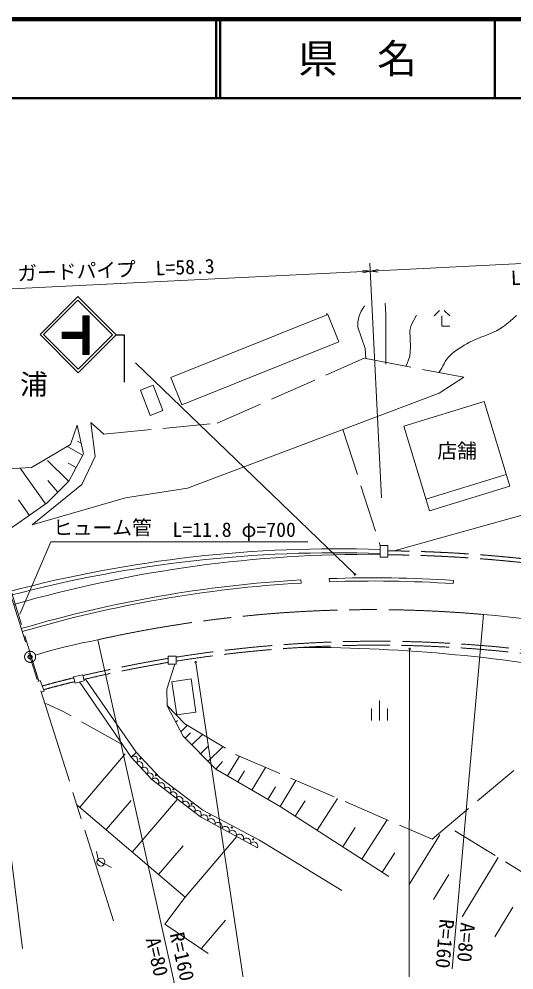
# Model space of a CAD drawing. Units: millimetres, scale not verified. Extents: x 40000 to 680000, y 20000 to 380000.
# Drawn here: x 272809 to 335439, y 259703 to 380000 of the extents above; entities that cross this region are included whole.
import ezdxf
from ezdxf.enums import TextEntityAlignment as Align

# ---------------------------------------------------------------- set-up
doc = ezdxf.new("R2010")
doc.units = ezdxf.units.MM
doc.header["$LTSCALE"] = 1000
doc.header["$PDMODE"] = 32
doc.header["$PDSIZE"] = 500
doc.linetypes.add('CHAIN', pattern=[18.5, 12, -1.5, 3.5, -1.5])
doc.linetypes.add('DASHED', pattern=[7.5, 6, -1.5])
for name, color, linetype, lineweight in [('M-BGD', 7, 'Continuous', 13), ('M-BMK', 2, 'CHAIN', 13), ('M-STR-HTXT', 7, 'Continuous', 13), ('M-STR-STRC', 7, 'Continuous', 13), ('M-TTL', 2, 'Continuous', 140), ('M-TTL-LINE', 7, 'Continuous', 50)]:
    doc.layers.add(name, color=color, linetype=linetype, lineweight=lineweight)
for name, color, linetype in [('M-BMK-HTXT', 7, 'Continuous'), ('M-OTRS', 6, 'Continuous'), ('M-TTL-TXT', 7, 'Continuous')]:
    doc.layers.add(name, color=color, linetype=linetype)
doc.styles.add('ＭＳ ゴシック', font='')
doc.styles.get('ＭＳ ゴシック').set_extended_font_data('MS Gothic')

# ---------------------------------------------------------------- blocks, each defined once
blk = doc.blocks.new('荒地')
at = {"color": 7, "linetype": 'Continuous', "lineweight": 13}
for p, q in [((0, 0), (0, 2.5)), ((-1, 1.5), (-1, 0)), ((1, 1.5), (1, 0))]:
    blk.add_line(p, q, dxfattribs=at)
blk = doc.blocks.new('竹林')
at = {"color": 7, "linetype": 'Continuous', "lineweight": 13}
for p, q in [((-1, 1.3), (-0.3, 2)), ((0, 1.3), (0, 0)), ((0.3, 2), (1, 1.3)), ((0, 0), (1, 0))]:
    blk.add_line(p, q, dxfattribs=at)
blk = doc.blocks.new('電話柱1')
at = {"color": 7, "linetype": 'Continuous', "lineweight": 13}
for p, q in [((-1.203, 0.848), (-0.496, 0.14)), ((-0.516, 0.002), (0.484, 0.002)), ((1.475, 0.164), (0.478, 0.078))]:
    blk.add_line(p, q, dxfattribs=at)
blk.add_circle((-0.016, 0.002), 0.5, dxfattribs=at)
blk = doc.blocks.new('open_arrow')
at = {"color": 0, "linetype": 'Continuous', "lineweight": -2}
blk.add_lwpolyline([(7.5, 1.25), (0, 0), (7.5, -1.25)], dxfattribs=at)

msp = doc.modelspace()

# ---------------------------------------------------------------- hatches: boundary and pattern name
at = {"layer": 'M-STR-STRC'}
h = msp.add_hatch(dxfattribs=at)
h.set_pattern_fill('USER', color=256, style=0, pattern_type=2)
h.set_pattern_definition([(135, (280897, 342439), (-28.28427, -28.28427), [])])
h.paths.add_polyline_path([(280897, 342439), (281697, 342439), (281697, 337553), (280897, 337553), (280897, 339596), (278286, 339596), (278286, 340396), (280897, 340396)])

# ---------------------------------------------------------------- linework, layer by layer
at = {"layer": 'M-BGD'}
for p, q in [((319135, 344057), (319220, 342618)), ((311769, 342787), (311769, 342533)), ((319220, 342618), (319220, 336353)), ((329091, 334684), (325963, 332679)), ((325963, 332679), (294123, 320649)), ((280148, 328639), (280950, 324990)), ((282434, 324679), (281913, 328970)), ((324748, 317799), (321485, 328506)), ((280654, 326339), (280220, 326589)), ((280858, 324818), (278879, 325956)), ((280950, 324990), (279106, 321542)), ((279046, 321561), (276433, 324139)), ((280028, 323266), (279039, 323835)), ((280770, 321131), (282434, 324679)), ((276154, 318655), (272962, 323184)), ((279106, 321542), (276379, 318815)), ((277676, 320184), (276452, 321607)), ((334461, 322379), (324296, 319281)), ((274454, 315998), (280770, 321131)), ((294123, 320649), (286264, 319446)), ((320274, 312719), (346925, 320158)), ((334913, 320897), (324748, 317799)), ((276379, 318815), (271848, 315647)), ((274135, 317212), (272739, 319192)), ((286264, 319446), (274454, 315998)), ((319491, 313417), (318491, 313417)), ((318491, 313417), (318491, 311917)), ((319491, 311917), (319491, 313417)), ((318491, 311917), (319491, 311917)), ((312069, 309213), (312083, 308813)), ((308467, 309045), (308490, 308646)), ((327771, 308980), (327745, 308581)), ((291527, 295223), (292524, 298405)), ((292698, 299406), (291698, 299406)), ((291698, 299406), (291698, 298406)), ((291698, 298406), (292698, 298406)), ((292698, 298406), (292698, 299406)), ((275504, 296304), (275200, 296193)), ((275983, 294988), (275504, 296304)), ((280866, 297059), (279702, 296768)), ((279702, 296768), (279896, 295992)), ((279896, 295992), (281060, 296283)), ((287010, 286629), (280472, 296135)), ((281060, 296283), (280866, 297059)), ((287639, 287246), (281237, 296511)), ((275622, 294857), (275983, 294988)), ((291567, 293138), (291527, 295223)), ((293572, 289289), (291567, 293138)), ((292657, 291045), (292874, 291256)), ((293280, 289849), (294107, 290656)), ((297702, 285118), (293572, 289289)), ((293827, 289031), (294517, 289705)), ((294674, 288176), (296025, 289495)), ((295783, 287056), (296717, 287968)), ((296726, 286104), (298580, 287914)), ((280542, 280348), (286255, 287046)), ((287010, 286629), (287645, 287210)), ((289617, 283782), (287010, 286629)), ((290634, 284045), (287639, 287246)), ((299190, 284253), (300693, 286745)), ((297702, 285118), (298539, 286073)), ((305842, 280386), (297702, 285118)), ((302268, 282464), (303993, 285326)), ((296048, 279915), (290634, 284045)), ((300484, 283501), (301335, 284913)), ((295752, 279091), (289617, 283782)), ((304301, 281282), (305269, 282889)), ((305842, 280386), (307827, 283679)), ((280123, 280596), (293812, 268918)), ((283879, 277502), (286983, 281141)), ((287138, 274611), (292852, 281308)), ((319597, 271524), (305842, 280386)), ((307766, 279147), (309028, 281106)), ((310523, 277371), (313121, 281404)), ((302970, 275161), (295752, 279091)), ((303226, 276106), (296048, 279915)), ((316184, 273723), (319396, 278707)), ((313770, 275278), (315355, 277737)), ((322195, 270505), (326039, 276820)), ((293812, 268918), (300353, 276585)), ((303226, 276106), (313652, 269770)), ((290475, 271764), (293580, 275403)), ((318757, 272065), (320343, 274526)), ((328864, 266445), (333432, 273948)), ((325269, 268633), (327191, 271791)), ((293812, 268918), (291246, 265509)), ((333031, 263908), (335311, 267653)), ((295869, 262371), (298953, 265987)), ((291246, 265509), (296740, 261780))]:
    msp.add_line(p, q, dxfattribs=at)
at = {"layer": 'M-BGD', "linetype": 'DASHED'}
for p, q in [((297893, 328870), (316499, 337091)), ((316499, 337091), (329091, 334684)), ((279306, 326193), (280148, 328639)), ((281913, 328970), (283557, 327486)), ((283557, 327486), (297893, 328870)), ((313793, 328081), (318491, 313417)), ((274374, 323266), (279306, 326193)), ((271246, 323085), (274374, 323266)), ((275318, 296236), (269330, 315702)), ((325101, 276256), (348629, 296035)), ((278309, 292444), (276183, 293406)), ((285950, 288172), (278309, 292444)), ((291566, 293171), (293782, 290852)), ((293782, 290852), (300279, 286923)), ((300279, 286923), (325101, 276256)), ((339457, 270241), (327048, 277877))]:
    msp.add_line(p, q, dxfattribs=at)
at = {"layer": 'M-BGD', "linetype": 'CHAIN'}
for p, q in [((273263, 262428), (264498, 331877)), ((284749, 265936), (264872, 328917))]:
    msp.add_line(p, q, dxfattribs=at)
at = {"layer": 'M-BGD'}
for points in [[(316510, 343719), (316087, 343041), (315833, 342449), (315664, 341687), (315664, 341009), (316595, 338300), (316673, 337057)], [(323114, 342533), (322437, 341263), (322268, 340586), (322352, 338469), (322268, 337369), (321785, 336081)], [(325978, 335306), (326138, 335572), (326291, 335844), (326440, 336118), (326590, 336391), (326747, 336660), (326915, 336919), (327098, 337167), (327302, 337398), (327576, 337661), (327869, 337903), (328175, 338129), (328494, 338341), (328820, 338541), (329152, 338734), (329487, 338921), (329821, 339106), (330289, 339344), (330771, 339556), (331261, 339750), (331755, 339937), (332248, 340127), (332733, 340330), (333207, 340556), (333663, 340814), (334113, 341114), (334545, 341439), (334963, 341783), (335372, 342140), (335775, 342505)], [(321485, 328506), (331650, 331604), (334913, 320897)]]:
    msp.add_lwpolyline(points, dxfattribs=at)
for points in [[(292010, 334632), (311896, 342621), (313284, 339167), (293398, 331178)], [(289405, 329856), (291017, 330475), (289791, 333667), (288180, 333049)], [(292155, 296161), (294573, 296519), (295194, 292326), (292776, 291968)]]:
    msp.add_lwpolyline(points, close=True, dxfattribs=at)
for centre, radius in [((315313, 309744), 100), ((322229, 300330), 100), ((295162, 298643), 100), ((288165, 286440), 75), ((290142, 284341), 75), ((292337, 282580), 75), ((294653, 280723), 75), ((296944, 279228), 75), ((299742, 277732), 75), ((302444, 276237), 75)]:
    msp.add_circle(centre, radius, dxfattribs=at)
for centre, radius, start, end in [((313045, 151397), 161587, 88.06841, 104.8595), ((313045, 151397), 161087, 88.06241, 104.85125), ((317034, 150393), 161890, 89.48418, 106.10468), ((317587, 151895), 157415, 86.29076, 92.0089), ((317587, 151895), 157415, 93.32148, 106.42128), ((317587, 151895), 157015, 93.32148, 106.41849), ((317587, 151895), 157015, 86.29076, 92.0089), ((308492, 94454), 206061, 79.18829, 89.94496), ((287349, 286285), 483, 310.43381, 134.51396), ((288001, 285573), 483, 310.43381, 134.51396), ((288652, 284862), 483, 310.43381, 134.51396), ((289304, 284150), 483, 310.43381, 134.51396), ((290011, 283502), 483, 320.58082, 144.60847), ((290778, 282916), 483, 320.58082, 144.60847), ((291545, 282330), 483, 320.58082, 144.60847), ((292311, 281743), 483, 320.58082, 144.60847), ((293078, 281157), 483, 320.58082, 144.60847), ((293845, 280570), 483, 320.58082, 144.60847), ((294612, 279984), 483, 320.58082, 144.60847), ((295379, 279397), 483, 320.58082, 144.60847), ((296197, 278833), 514, 332.97786, 149.89047), ((297099, 278342), 514, 332.97786, 149.89047), ((298001, 277850), 514, 332.97786, 149.89047), ((298904, 277359), 514, 332.97786, 149.89047), ((299806, 276868), 514, 332.97786, 149.89047), ((300708, 276377), 514, 332.97786, 149.89047), ((301610, 275885), 514, 332.97786, 149.89047), ((302513, 275394), 514, 332.97786, 149.89047)]:
    msp.add_arc(centre, radius, start, end, dxfattribs=at)
at = {"layer": 'M-BGD', "linetype": 'DASHED'}
for centre, radius, start, end in [((317767, 136321), 176416, 78.81621, 89.43983), ((317767, 136321), 175916, 78.79531, 89.43824), ((318130, 139690), 161602, 78.76271, 99.05443), ((318130, 139690), 161102, 78.76271, 99.08277), ((318130, 139690), 161602, 99.41371, 103.32139), ((318130, 139690), 161102, 99.44319, 103.31917), ((318130, 139690), 161602, 103.74694, 105.20453), ((318130, 139690), 161102, 103.74604, 105.18961)]:
    msp.add_arc(centre, radius, start, end, dxfattribs=at)
at = {"layer": 'M-BMK'}
for points in [[(370958, 297879), (368747, 298356), (366535, 298831), (364323, 299302), (362109, 299768), (359894, 300227), (357677, 300678), (355458, 301117), (353236, 301544), (351012, 301957), (348785, 302354), (346554, 302733), (344321, 303092), (342084, 303430), (339844, 303744), (337600, 304034), (335353, 304296), (333103, 304530), (331585, 304670)], [(282798, 301479), (281796, 301276), (280796, 301069), (279796, 300855), (278800, 300628), (277807, 300386), (276819, 300125), (275838, 299840), (274879, 299534)]]:
    msp.add_lwpolyline(points, dxfattribs=at)
msp.add_circle((274215, 299313), 700, dxfattribs=at)
msp.add_arc((317512, 145290), 160000, 84.95398, 102.53077, dxfattribs=at)
at = {"layer": 'M-OTRS'}
msp.add_point((274215, 299313), dxfattribs=at)
at = {"layer": 'M-STR-HTXT'}
for p, q in [((317265, 348114), (359947, 350238)), ((318693, 319410), (317215, 349113)), ((253677, 344950), (317265, 348114)), ((315241, 309813), (287544, 336523)), ((331585, 304670), (327627, 259844)), ((282798, 301479), (292561, 257551)), ((322229, 300230), (322189, 256495)), ((295177, 298545), (301718, 255192))]:
    msp.add_line(p, q, dxfattribs=at)
msp.add_lwpolyline([(272908, 304717), (276836, 313853), (309370, 313853)], dxfattribs=at)
at = {"layer": 'M-STR-STRC'}
for p, q in [((281697, 342439), (280897, 342439)), ((280897, 342439), (280897, 340396)), ((281697, 342439), (281697, 337553)), ((280897, 340396), (278286, 340396)), ((278286, 339596), (278286, 340396)), ((280897, 339596), (278286, 339596)), ((280897, 339596), (280897, 337553)), ((281697, 337553), (280897, 337553))]:
    msp.add_line(p, q, dxfattribs=at)
at = {"layer": 'M-STR-STRC', "lineweight": 25}
for p, q in [((285107, 340045), (286107, 340045)), ((286107, 340045), (286107, 334045))]:
    msp.add_line(p, q, dxfattribs=at)
at = {"layer": 'M-STR-STRC'}
for points in [[(280309, 335247), (285107, 340045), (280270, 344882), (275472, 340084)], [(280309, 335699), (284654, 340045), (280270, 344429), (275924, 340084)]]:
    msp.add_lwpolyline(points, close=True, dxfattribs=at)
at = {"layer": 'M-TTL'}
msp.add_line((680000, 380000), (40000, 380000), dxfattribs=at)
at = {"layer": 'M-TTL-LINE'}
for p, q in [((297750, 380000), (297750, 370000)), ((298250, 380000), (298250, 370000)), ((333000, 380000), (333000, 370000)), ((40000, 370000), (680000, 370000))]:
    msp.add_line(p, q, dxfattribs=at)

# ---------------------------------------------------------------- block references
at = {"layer": 'M-BGD', "xscale": 1000, "yscale": 1000}
for name, p in [('竹林', (326321, 341133)), ('荒地', (318429, 291279))]:
    msp.add_blockref(name, p, dxfattribs=at)
at = {"layer": 'M-BGD', "xscale": 1000, "yscale": 1000, "rotation": 326.98147}
msp.add_blockref('電話柱1', (283181, 273340), dxfattribs=at)
at = {"layer": 'M-STR-HTXT', "xscale": 133, "yscale": 133}
for rotation in [182.8, 2.8]:
    msp.add_blockref('open_arrow', (317265, 348114), dxfattribs=dict(at, rotation=rotation))
at = {"layer": 'M-STR-HTXT'}
for p, rotation in [((315241, 309813), 136), ((272908, 304717), 66.7), ((322229, 300230), 269.9), ((295177, 298545), 278.6)]:
    msp.add_blockref('open_arrow', p, dxfattribs=dict(at, rotation=rotation))

# ---------------------------------------------------------------- texts
at = {"layer": 'M-BGD', "style": 'ＭＳ ゴシック'}
msp.add_text('店舗', height=1833, dxfattribs=at).set_placement((328239, 323910), align=Align.BOTTOM_CENTER)
at = {"layer": 'M-BMK-HTXT', "style": 'ＭＳ ゴシック'}
msp.add_text('島\u3000戸\u3000浦', height=2566, dxfattribs=at).set_placement((267694, 331742), align=Align.BOTTOM_CENTER)
at = {"layer": 'M-STR-HTXT', "style": 'ＭＳ ゴシック'}
for s, rotation, p in [('ガードパイプ  L=58.3', 2.198, (285139, 346823)), ('L=42.0', 2.849, (338853, 345953))]:
    msp.add_text(s, height=1833, rotation=rotation, dxfattribs=at).set_placement(p, align=Align.BOTTOM_CENTER)
for s, p in [('ヒューム管', (283354, 314192)), ('L=11.8 φ=700', (300034, 313936))]:
    msp.add_text(s, height=1833, dxfattribs=at).set_placement(p, align=Align.BOTTOM_CENTER)
for s, rotation, p in [('R=160', 264.954, (324956, 260052)), ('A=80', 264.691, (327691, 260841)), ('A=80', 282.864, (289400, 258620)), ('R=160', 282.864, (292719, 258036))]:
    msp.add_text(s, height=1833, rotation=rotation, dxfattribs=at).set_placement(p, align=Align.BOTTOM_RIGHT)
at = {"layer": 'M-TTL-TXT', "style": 'ＭＳ ゴシック'}
msp.add_text('県\u3000名', height=3666, dxfattribs=at).set_placement((315625, 375000), align=Align.MIDDLE_CENTER)

doc.saveas('drawing.dxf')
